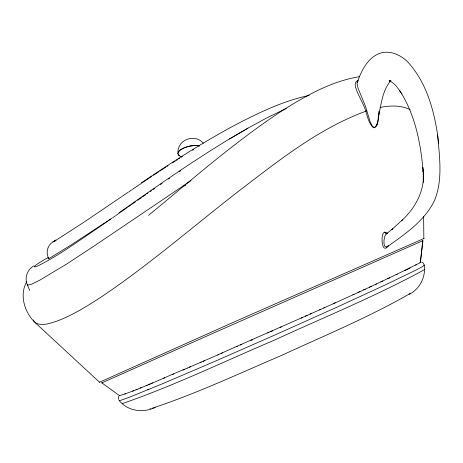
<?xml version="1.0" encoding="UTF-8"?>
<svg xmlns="http://www.w3.org/2000/svg" width="463" height="463" viewBox="0 0 463 463"><rect width="100%" height="100%" fill="white"/><g stroke="black" fill="none" stroke-linecap="round" stroke-linejoin="round"><path stroke-width="0.69" d="M33.672 265.901C27.138 269.773 24.163 278.28 27.502 285.249L29.701 290.428M179.904 156.072C172.803 150.95 186.919 146.626 190.663 145.938M379.278 111.288C378.317 114.865 379.168 128.824 373.062 127.493C368.432 122.84 367.367 115.9 365.359 109.864C362.749 102.225 358.159 95.413 355.717 87.71C354.722 85.204 354.861 81.233 358.096 80.585M177.792 153.346C180.564 147.39 188.701 146.186 194.68 145.446M379.093 111.12L378.965 112.555M378.873 113.51L377.993 119.894L376.83 124.431L375.481 126.891L373.89 127.383L372.107 125.757L370.163 121.925L365.405 106.05L358.044 88.259L357.066 83.496L357.343 81.997L358.125 80.903M419.802 262.423L420.381 262.307L422.962 240.604L209.293 334.952L101.785 382.918L102.479 382.646M217.685 354.913C285.358 324.476 354.108 296.06 420.358 262.602L422.754 240.673M374.689 127.4L374.677 127.857M177.931 151.945C178.139 139.131 195.236 133.529 203.35 143.229M378.167 117.631C381.223 105.304 382.021 91.078 390.54 80.967M388.376 245.546C380.76 257.59 379.556 225.215 387.282 233.584M423.876 265.166L424.357 265.224L423.113 266.237L417.059 269.553L386.431 284.38L337.724 306.824L276.608 334.251L214.56 361.493L162.924 383.578L129.125 397.335L121.005 400.229L119.165 400.582L119.309 400.246M357.176 82.547C361.337 71.059 367.205 58.338 379.301 53.471C389.169 49.854 400.015 54.472 407.197 61.423C425.844 81.152 433.623 108.573 437.61 134.802L438.658 143.686M27.392 284.924L27.728 284.357M26.802 281.516C19.11 294.89 24.475 312.253 34.974 322.491L99.516 382.224L231.367 323.203L424.056 238.445L423.547 238.717M118.812 396.27L118.308 397.624L118.551 399.488M387.878 246.102C382.322 250.57 383.237 234.695 386.935 233.612M119.738 395.552C141.626 388.851 165.297 376.841 187.521 368.062M420.358 262.602L420.381 262.307M148.571 215.301C192.018 179.603 234.353 142.228 281.388 111.218C305.458 95.91 331.149 81.268 359.664 76.627M184.604 186.051L185.68 185.165M386.252 234L392.769 228.71L391.918 229.498L402.335 219.948L401.427 220.787C416.347 207.424 426.382 187.752 422.794 167.374L423.078 171.86L423.014 170.841M410.033 293.334L409.06 294.069M55.948 239.956L50.953 243.33L49.252 245.367L47.996 247.861L47.301 250.657L47.185 253.545L48.453 258.881L70.949 245.049L107.254 221.291M118.962 212.83C155.215 187.399 191.485 161.917 229.405 138.998L248.793 127.672L267.047 117.781L286.394 108.383M116.086 215.347L120.16 212.5M120.75 212.089L127.423 207.43M128.465 206.701L130.589 205.213M131.654 204.472L132.719 203.732M390.326 81.094L389.574 81.436L390.483 80.799M389.574 81.436L390.755 80.608M112.659 217.737L115.513 215.746M133.257 203.355L135.41 201.856M112.087 218.137L100.552 226.152M137.569 200.352L141.389 197.689M386.773 247.161C404.876 234.145 424.895 220.92 434.699 200.057C442.981 179.407 439.445 156.28 437.61 134.802M142.494 196.925L145.804 194.628M146.921 193.852L148.033 193.077M97.404 228.334L100.031 226.517M150.267 191.532L151.395 190.756M153.085 189.587L154.775 188.424M96.877 228.693C77.396 241.709 58.413 255.813 37.329 266.173C26.478 269.958 48.198 257.185 48.476 257.544M160.435 184.534L162.143 183.365M121.543 196.734L84.411 221.87M122.105 196.353L128.297 192.157M128.876 191.769L131.747 189.824M168.445 179.065L169.597 178.284M132.331 189.431L145.515 180.576M179.459 171.634L180.628 170.859M386.761 233.67L385.569 233.537L384.811 232.073M141.452 182.781C171.883 162.363 202.69 142.407 235.019 125.103L235.887 124.64C259.263 112.55 283.339 100.812 309.272 95.436M83.838 222.252L55.485 240.592M146.036 180.229L149.723 177.775M150.255 177.422L151.852 176.362M107.821 220.915L110.663 219.04M153.444 175.303L156.673 173.179M157.206 172.821L158.826 171.761M159.903 171.055L160.979 170.349M408.441 294.497C367.443 317.844 323.689 335.993 280.885 355.7C238.248 373.936 196.081 393.735 152.003 408.32M161.523 169.99L165.876 167.155M190.982 180.616L95.216 245.274L66.77 263.997L39.87 280.115L31.582 284.184L27.502 285.249M166.969 166.448L168.063 165.737M408.858 294.532C419.715 289.178 425.81 277.221 424.357 265.224M172.462 162.901L175.228 161.124M99.516 382.224L99.834 382.149M176.339 160.418L177.451 159.712M178.562 159.006L179.673 158.3M181.346 157.241L182.463 156.54M192.521 150.278L193.638 149.595M416.596 264.547L415.554 265.154M229.405 138.998L247.89 128.234M410.108 267.984L404.801 270.595M147.639 389.84L148.912 389.227M48.893 258.678L48.505 258.863M422.736 240.719L422.1 241.02M396.131 274.75L397.41 274.142M387.595 278.767L389.863 277.707M380.922 281.88L382.814 281M375.551 284.369L376.622 283.871M54.663 241.119L52.944 241.842L55.201 240.841M369.416 287.199L371.685 286.151M363.513 289.913L365.307 289.091M357.945 292.46L359.826 291.603M352.812 294.804L354.12 294.208M333.939 303.369L335.229 302.79M323.66 308.011L324.812 307.49M305.354 316.235L307.16 315.425M310.158 314.082L311.35 313.544M319.603 309.84L320.772 309.313M301.112 318.133L302.327 317.589M280.156 327.474L281.4 326.919M267.689 333.007L268.939 332.451M270.809 331.624L272.684 330.796M250.911 340.421L252.763 339.605M236.217 346.88L237.432 346.347M240.471 345.016L241.692 344.478M218.426 354.664L187.469 368.021M221.337 353.391L222.506 352.881M203.182 361.296L204.472 360.735M200.253 362.564L201.422 362.054M53.639 241.564L55.427 240.795M189.483 367.217L190.594 366.737M183.007 370.001L184.286 369.451M172.647 374.44L173.81 373.942M163.676 378.248L164.753 377.796M151.551 383.352L152.686 382.878M148.235 384.736L150.417 383.827M146.14 385.604L147.188 385.17M140.393 387.971L141.609 387.473M135.972 389.759L137.007 389.342M132.609 391.102L133.529 390.737M124.68 394.065L125.357 393.839M155.255 407.509C142.853 412.979 128.176 411.497 119.113 400.512M366.852 110.813C318.243 128.523 277.314 161.68 236.622 192.741C192.197 227.391 149.468 264.344 102.769 295.973C88.155 305.58 73.189 315.002 56.752 321.189C49.975 323.215 41.577 326.716 34.974 322.491M379.996 107.433C389.956 105.529 400.842 104.991 410.143 109.679M149.937 408.783L150.533 408.667M190.883 145.891L195.623 145.428L199.206 145.938M195.062 145.434L196.949 145.492M390.992 80.938L389.03 80.707C394.974 83.062 398.423 88.971 401.901 93.989M197.174 145.515L198.477 145.735M421.533 262.104C423.02 262.278 424.021 263.731 424.137 265.143M198.656 145.776L199.379 145.995M180.379 156.384L180.767 156.639M180.223 156.28L180.865 156.702M101.877 382.866L119.761 395.83M179.32 155.655L178.926 155.336M178.747 155.174L177.879 153.924M386.987 232.791L387.56 233.595M376.975 124.778L376.83 124.454M400.073 91.205L399.424 90.216C414.559 113.331 420.387 141.215 422.852 168.353M34.268 321.75L33.353 319.962M122.4 403.134L122.492 403.528C174.157 385.702 223.594 361.701 273.888 340.357C324.112 317.19 375.638 296.308 424.206 269.802L424.195 269.373M423.176 169.527L423.315 182.434M423.61 216.279L423.853 238.497"/></g></svg>
